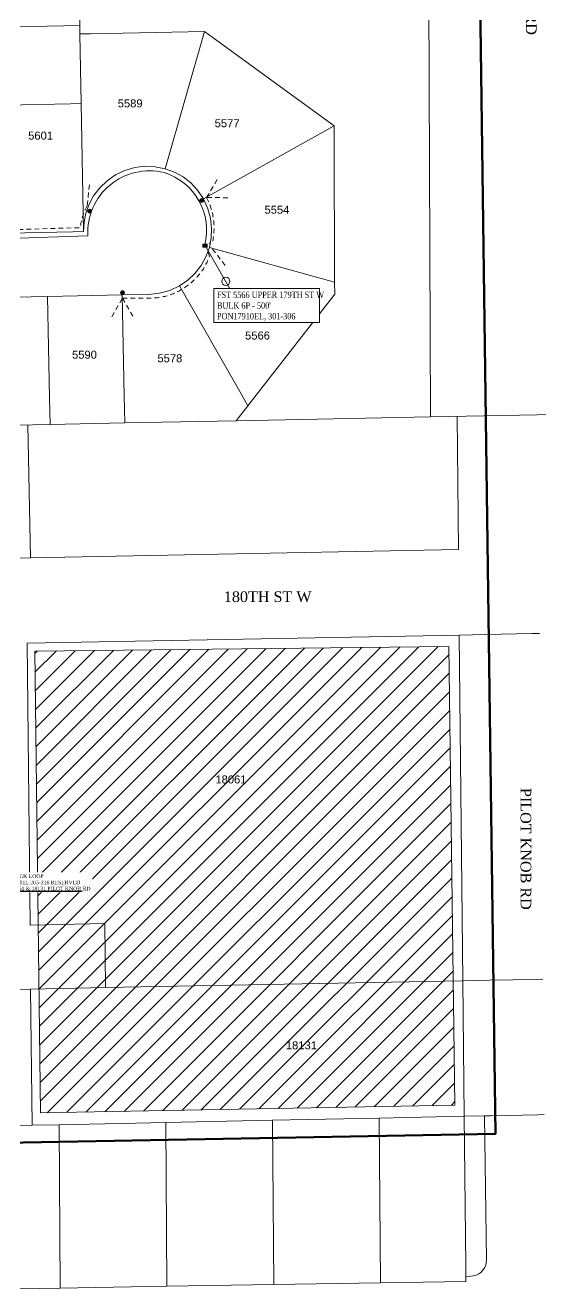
# Model space of a CAD drawing. Header units: feet. Extents: x 865220 to 2841409, y -2240498 to 948907.
# Drawn here: x 2838273 to 2838756, y 943913 to 945098 of the extents above; entities that cross this region are included whole.
import ezdxf
from ezdxf import colors
from ezdxf.entities.mleader import LeaderData, LeaderLine
from ezdxf.enums import TextEntityAlignment as Align
from ezdxf.lldxf.tags import DXFTag
from ezdxf.math import Vec2, Vec3

# ---------------------------------------------------------------- set-up
doc = ezdxf.new("R2010")
doc.units = ezdxf.units.FT
doc.header["$LTSCALE"] = 0.015
doc.header["$MEASUREMENT"] = 0
doc.linetypes.add('DASHED', pattern=[5, 3, -2])
for name, color, linetype in [('BURNSVILLE AREA', 7, 'F1'), ('Dakota County Addresses', 7, 'Continuous'), ('Dakota County Parcels', 7, 'Continuous'), ('DETAIL', 7, 'Continuous'), ('DROP BURIED', 7, 'DASHED'), ('NOTES', 7, 'Continuous'), ('PROP_TEL', 6, 'Continuous'), ('STREET NAME', 7, 'Continuous'), ('TAIL', 1, 'MST'), ('TELEPHONE STRUCT-PROP', 6, 'Continuous'), ('TERMINALS', 7, 'Continuous')]:
    doc.layers.add(name, color=color, linetype=linetype)
doc.layers.add('RUNNING LINE (UNDERGROUND)', color=10, linetype='Continuous', lineweight=40)
doc.styles.add('Dimensions 100', font='arial.ttf')
doc.styles.add('Line', font='txt.shx', dxfattribs={"height": 3})
doc.styles.add('SIMPLEX', font='times.ttf', dxfattribs={"width": 0.8})
doc.styles.get("Standard").update_dxf_attribs({"font": 'times.ttf'})
doc.styles.add('Utilities', font='arial.ttf', dxfattribs={"height": 2.5})
tags = doc.linetypes.add('F1', pattern='A,15,-5,["F1",Line,S=1.5,R=0,X=0,Y=-1.5],-12', length=32).pattern_tags.tags
tags[6] = DXFTag(74, 10)
tags = doc.linetypes.add('MST', pattern='A,5,-5,5,-5,["TAIL",Line,S=1.5,R=0,X=0,Y=-1.5],-20', length=40).pattern_tags.tags
tags[10] = DXFTag(74, 10)

# ---------------------------------------------------------------- blocks, each defined once
blk = doc.blocks.new('ACMAP_ANN_TEMPLATE_Dakota County Addresses')
at = {"layer": 'Dakota County Addresses', "style": 'Dimensions 100'}
blk.add_attdef('DakotaCountyAddress', text='', height=50, dxfattribs=at).set_placement((0, 0), align=Align.CENTER)
blk = doc.blocks.new('Proposed FlowerPot')
at = {"lineweight": 5, "ltscale": 100, "true_color": 0xffffff}
h = blk.add_hatch(color=7, dxfattribs=at)
h.dxf.hatch_style = 1
h.paths.add_polyline_path([(-0.06, 0, 0.414214), (0, -0.06, 0.414214), (0.06, 0, 0.414214), (0, 0.06, 0.414214)])
at = {"lineweight": 5, "ltscale": 100}
blk.add_circle((0, 0), 0.0604, dxfattribs=at)
at = {"layer": 'RUNNING LINE (UNDERGROUND)', "color": 6, "lineweight": 5, "const_width": 0.00907, "flags": 128}
blk.add_lwpolyline([(-0.06, 0, -0.414214), (0, 0.06, -0.414214), (0.06, 0, -0.414214), (0, -0.06, -0.414214), (-0.06, 0)], format="xyb", dxfattribs=at)
at = {"color": 18, "linetype": 'ByBlock', "lineweight": 5, "ltscale": 100, "true_color": 0x000000, "style": 'Dimensions 100'}
blk.add_text('F', height=0.0744, dxfattribs=at).set_placement((-0.029, -0.037))
blk = doc.blocks.new('NEW HH')
at = {"ltscale": 40, "true_color": 0xffffff}
h = blk.add_hatch(color=7, dxfattribs=at)
h.dxf.hatch_style = 1
h.paths.add_polyline_path([(-0.061, -0.031, 0.414214), (-0.046, -0.046), (0.046, -0.046, 0.414214), (0.061, -0.031), (0.061, 0.031, 0.414214), (0.046, 0.046), (-0.046, 0.046, 0.414214), (-0.061, 0.031)])
at = {"layer": 'RUNNING LINE (UNDERGROUND)', "color": 6, "lineweight": 0, "const_width": 0.005, "flags": 128}
blk.add_lwpolyline([(-0.061, 0.031), (-0.061, -0.031, 0.414214), (-0.046, -0.046), (0.046, -0.046, 0.414214), (0.061, -0.031), (0.061, 0.031, 0.414214), (0.046, 0.046), (-0.046, 0.046, 0.414214)], format="xyb", close=True, dxfattribs=at)
at = {"layer": 'TELEPHONE STRUCT-PROP', "color": 18, "true_color": 0x000000, "style": 'Utilities'}
blk.add_text('HH', height=0.05, dxfattribs=at).set_placement((0, 0), align=Align.MIDDLE_CENTER)
blk = doc.blocks.new('TERMINAL')
at = {"lineweight": 5, "ltscale": 0.5, "flags": 128}
blk.add_lwpolyline([(-0.1, -0.6), (-0.1, 44.8)], dxfattribs=at)
at = {"lineweight": 5, "ltscale": 0.5}
blk.add_circle((-0.1, 37.6), 3.83, dxfattribs=at)

msp = doc.modelspace()

# ---------------------------------------------------------------- hatches: boundary and pattern name
at = {"layer": 'NOTES', "lineweight": 5, "ltscale": 100, "transparency": 33554526}
h = msp.add_hatch(dxfattribs=at)
h.set_pattern_fill('ANSI31', color=5, scale=100)
h.paths.add_polyline_path([(2838282.2, 944511), (2838287.5, 944078.5), (2838675.7, 944085.7), (2838670.2, 944515.5)])

# ---------------------------------------------------------------- linework, layer by layer
at = {"layer": 'Dakota County Parcels', "lineweight": 5}
for p, q in [((2838649.7, 945541.2), (2838652.8, 944730.7)), ((2838324.3, 945097.2), (2838324.4, 945107.2)), ((2838324.3, 945097.2), (2838161.6, 945093.9)), ((2838324.3, 945089.4), (2838324.3, 945097.2)), ((2838334.3, 945089.6), (2838324.3, 945089.4)), ((2838324.3, 945089.4), (2838325.6, 945024.2)), ((2838441.3, 945091.7), (2838334.3, 945089.6)), ((2838441.3, 945091.7), (2838404.5, 944963.1)), ((2838553.7, 945009.8), (2838441.3, 945091.7)), ((2838315.6, 945024), (2838255.6, 945022.8)), ((2838325.6, 945024.2), (2838315.6, 945024)), ((2838325.6, 945024.2), (2838328, 944904.2)), ((2838562.6, 945003.3), (2838440.3, 944934.8)), ((2838562.6, 945003.3), (2838553.7, 945009.8)), ((2838562.6, 944991.9), (2838562.6, 945003.3)), ((2838563.1, 944856.9), (2838562.6, 944991.9)), ((2838440.3, 944934.8), (2838434.7, 944943.1)), ((2838444.5, 944925.6), (2838440.3, 944934.8)), ((2838258, 944902.8), (2838318, 944904)), ((2838318, 944904), (2838328, 944904.2)), ((2838563.1, 944856.9), (2838445.8, 944889.4)), ((2838475.6, 944752.2), (2838417.8, 944853.3)), ((2838481.9, 944741.1), (2838563.2, 944845.7)), ((2838563.2, 944845.7), (2838563.1, 944856.9)), ((2838224.2, 944842.2), (2838294.2, 944843.5)), ((2838294.2, 944843.5), (2838364.2, 944844.9)), ((2838294.2, 944843.5), (2838296.1, 944748.6)), ((2838364.2, 944844.9), (2838389.2, 944845.4)), ((2838364.2, 944844.9), (2838366.1, 944750)), ((2838481.9, 944741.1), (2838475.6, 944752.2)), ((2838296.1, 944748.6), (2838296.6, 944723.6)), ((2838366.1, 944750), (2838366.6, 944725)), ((2838471, 944727.1), (2838481.9, 944741.1)), ((2838652.8, 944730.7), (2838471, 944727.1)), ((2838752.8, 944732.7), (2838652.8, 944730.7)), ((2838677.8, 944731.2), (2838679.1, 944606.3)), ((2838296.6, 944723.6), (2838226.6, 944722.2)), ((2838275.8, 944723.2), (2838278.2, 944598.6)), ((2838366.6, 944725), (2838296.6, 944723.6)), ((2838471, 944727.1), (2838366.6, 944725)), ((2838278.2, 944598.6), (2838243.8, 944597.9)), ((2838679.1, 944606.3), (2838278.2, 944598.6)), ((2838275.1, 944518.5), (2838679.9, 944526.3)), ((2838704.9, 944526.8), (2838679.9, 944526.3)), ((2838683.2, 944202.4), (2838679.9, 944526.3)), ((2838275.1, 944518.5), (2838277.8, 944254.6)), ((2838277.8, 944254.6), (2838347.8, 944256)), ((2838347.8, 944256), (2838348.1, 944226)), ((2838348.1, 944226), (2838348.4, 944196)), ((2838205.9, 944193.3), (2838278.4, 944194.6)), ((2838348.4, 944196), (2838278.4, 944194.6)), ((2838278.4, 944194.6), (2838279.7, 944067)), ((2838348.4, 944196), (2838683.2, 944202.4)), ((2838708.2, 944202.9), (2838683.2, 944202.4)), ((2838684.5, 944075.4), (2838683.2, 944202.4)), ((2838703.6, 944075.8), (2838684.5, 944075.4)), ((2838709.5, 944075.9), (2838703.6, 944075.8)), ((2838703.6, 944075.8), (2838705.4, 943940.8)), ((2838279.7, 944067), (2838208.4, 944065.5)), ((2838279.7, 944067), (2838305, 944067.5)), ((2838305, 944067.5), (2838405, 944069.6)), ((2838306.1, 943914.5), (2838305, 944067.5)), ((2838405, 944069.6), (2838505, 944071.7)), ((2838406.1, 943916.2), (2838405, 944069.6)), ((2838505, 944071.7), (2838604.9, 944073.7)), ((2838506.1, 943917.8), (2838505, 944071.7)), ((2838604.9, 944073.7), (2838684.5, 944075.4)), ((2838606, 943919.4), (2838604.9, 944073.7)), ((2838685.9, 943935.4), (2838684.5, 944075.4)), ((2838686, 943925.4), (2838685.9, 943935.4)), ((2838686, 943925.4), (2838690.6, 943925.5)), ((2838686.1, 943920.7), (2838686, 943925.4)), ((2838206.1, 943912.9), (2838306.1, 943914.5)), ((2838306.1, 943914.5), (2838406.1, 943916.2)), ((2838406.1, 943916.2), (2838506.1, 943917.8)), ((2838506.1, 943917.8), (2838606, 943919.4)), ((2838606, 943919.4), (2838686.1, 943920.7))]:
    msp.add_line(p, q, dxfattribs=at)
for points in [[(2838404.5, 944963.1), (2838395.1, 944965), (2838385.4, 944965.4), (2838375.9, 944964.2), (2838366.7, 944961.5), (2838358, 944957.4), (2838350.1, 944951.9), (2838343.1, 944945.3), (2838337.3, 944937.6)], [(2838434.7, 944943.1), (2838428.4, 944949.8), (2838421.1, 944955.4), (2838413.1, 944959.9), (2838404.5, 944963.1)], [(2838337.3, 944937.6), (2838333.2, 944929.8), (2838330.2, 944921.6), (2838328.5, 944913), (2838328, 944904.2)], [(2838445.8, 944889.4), (2838447.6, 944898.4), (2838447.9, 944907.6), (2838446.9, 944916.8), (2838444.5, 944925.6)], [(2838417.8, 944853.3), (2838425.5, 944858.6), (2838432.3, 944865), (2838438.1, 944872.4), (2838442.6, 944880.6), (2838445.8, 944889.4)], [(2838389.2, 944845.4), (2838399.1, 944846.5), (2838408.7, 944849.1), (2838417.8, 944853.3)], [(2838852.8, 944733.2), (2838752.8, 944732.7)], [(2838754.9, 944527.7), (2838747.7, 944527.6), (2838704.9, 944526.8)], [(2838758.2, 944203.9), (2838752, 944203.7), (2838708.2, 944202.9)], [(2838759.5, 944077), (2838753.6, 944076.8), (2838709.5, 944075.9)], [(2838690.6, 943925.5), (2838693.2, 943925.8), (2838695.7, 943926.5), (2838698.1, 943927.7), (2838700.2, 943929.2), (2838702, 943931.1), (2838703.5, 943933.3), (2838704.6, 943935.7), (2838705.2, 943938.2), (2838705.4, 943940.8)]]:
    msp.add_lwpolyline(points, dxfattribs=at)
at = {"layer": 'DROP BURIED', "lineweight": 5, "ltscale": 100}
for points in [[(2838463.2, 944936), (2838443.2, 944936.1), (2838453.3, 944953.4)], [(2838333.5, 944948.2), (2838331.3, 944928.3)], [(2838460.7, 944872.6), (2838448.3, 944888.3)], [(2838354.4, 944824.5), (2838364.4, 944841.9), (2838374.4, 944824.5)]]:
    msp.add_lwpolyline(points, dxfattribs=at)
at = {"layer": 'DROP BURIED', "lineweight": 5, "ltscale": 100, "flags": 128}
for points in [[(2838443.2, 944936.1, -0.170719), (2838449, 944895.4), (2838445.5, 944893.1)], [(2838331.3, 944928.3, 0.101608), (2838324.9, 944907.9), (2838263.3, 944906.1), (2838260.9, 944903.5)], [(2838364.4, 944841.9), (2838387.4, 944841.9, 0.326352), (2838446, 944881.3), (2838444.1, 944886.5)]]:
    msp.add_lwpolyline(points, format="xyb", dxfattribs=at)
at = {"layer": 'NOTES', "color": 5, "lineweight": 5, "ltscale": 100, "flags": 128}
msp.add_lwpolyline([(2838282.2, 944511), (2838287.5, 944078.5), (2838675.7, 944085.7), (2838670.2, 944515.5)], close=True, dxfattribs=at)
at = {"layer": 'TAIL', "lineweight": 5, "ltscale": 50, "flags": 128}
msp.add_lwpolyline([(2838116.5, 944896.9), (2838172.1, 944896.2), (2838258, 944897.9), (2838332, 944900.3, -0.504653), (2838403.3, 944959.5, -0.401514), (2838441.4, 944891.5)], format="xyb", dxfattribs=at)

# ---------------------------------------------------------------- block references
at = {"lineweight": 5, "xscale": 40, "yscale": 40, "zscale": 40}
msp.add_blockref('NEW HH', (2838441.8, 944891.1), dxfattribs=at)
at = {"layer": 'Dakota County Addresses', "lineweight": 5, "xscale": 0.15, "yscale": 0.15, "zscale": 0.15}
for p, values in [((2838371.6, 945020.6), {'DakotaCountyAddress': '5589'}), ((2838462.4, 945002), {'DakotaCountyAddress': '5577'}), ((2838287.7, 944990.4), {'DakotaCountyAddress': '5601'}), ((2838509.1, 944921), {'DakotaCountyAddress': '5554'}), ((2838490.9, 944803.1), {'DakotaCountyAddress': '5566'}), ((2838328.8, 944785.2), {'DakotaCountyAddress': '5590'}), ((2838408.8, 944781.8), {'DakotaCountyAddress': '5578'}), ((2838466, 944387.2), {'DakotaCountyAddress': '18061'}), ((2838532, 944138.1), {'DakotaCountyAddress': '18131'})]:
    msp.add_blockref('ACMAP_ANN_TEMPLATE_Dakota County Addresses', p, dxfattribs=at).add_auto_attribs(values)
at = {"layer": 'PROP_TEL', "lineweight": 5, "xscale": 30, "yscale": 30, "zscale": 30}
for p in [(2838438.5, 944933.4), (2838333.6, 944923.4), (2838364.4, 944847.1)]:
    msp.add_blockref('Proposed FlowerPot', p, dxfattribs=at)
at = {"layer": 'TERMINALS', "lineweight": 5, "ltscale": 0.5, "rotation": 210}
msp.add_blockref('TERMINAL', (2838442.3, 944890.1), dxfattribs=at)

# ---------------------------------------------------------------- texts
at = {"layer": 'STREET NAME', "lineweight": 5, "ltscale": 40, "char_height": 10, "attachment_point": 1, "rotation": 270}
for insert in [(2838752.4, 945202.6), (2838747.3, 944383)]:
    msp.add_mtext('PILOT KNOB RD', dxfattribs=dict(at, insert=insert))
at = {"layer": 'STREET NAME', "lineweight": 5, "ltscale": 40, "insert": (2838459.3, 944567.2), "char_height": 10, "attachment_point": 1}
msp.add_mtext('180TH ST W', dxfattribs=at)

# ---------------------------------------------------------------- next in the draw order: texts
at = {"layer": 'TERMINALS', "lineweight": 5, "ltscale": 0.5, "insert": (2838452.9, 944848), "char_height": 6, "width": 93.124, "attachment_point": 1, "style": 'SIMPLEX', "bg_fill": 19, "box_fill_scale": 1.5, "bg_fill_color": 256, "bg_fill_transparency": 0}
msp.add_mtext("FST 5566 UPPER 179TH ST W\\PBULK 6P - 500'\\PPON17910EL, 301-306", dxfattribs=at)

# ---------------------------------------------------------------- next in the draw order: leaders
at = {"layer": 'DETAIL', "lineweight": 5, "ltscale": 5}
ml = msp.add_multileader_mtext('Standard', dxfattribs=at)
ml.set_content("100' SLACK LOOP\\P{\\W0.8;PON17910EL} 205-216 RESERVED\\PFOR 18061 & 18131 PILOT KNOB RD", color=256)
ml.set_leader_properties()
ml.build(insert=Vec2(0, 0))
ml.multileader.update_dxf_attribs({"text_left_attachment_type": 5, "text_right_attachment_type": 5, "dogleg_length": 3})
ctx = ml.context
ctx.base_point, ctx.char_height, ctx.landing_gap_size, ctx.plane_origin = Vec3(2838245.9, 944286.2), 3.5, 1.5, Vec3(2838255.4, 944298.4)
ctx.left_attachment, ctx.right_attachment = 5, 5
notes = []
notes.append((ctx, [(1, (1, 1, 0), (2838242.9, 944286.2), (1, 0), 3, [(0, [(2838221.6, 944251.2)], 0, [])])]))
ctx.mtext.insert, ctx.mtext.flow_direction = Vec3(2838247.4, 944302.1), 5
ctx.mtext.has_bg_fill, ctx.mtext.bg_color, ctx.mtext.bg_scale_factor, ctx.mtext.bg_transparency, ctx.mtext.use_window_bg_color = 1, -1027028792, 1.5, 0, 1
for ctx, leaders in notes:
    for number, flags, end, landing, length, lines in leaders:
        leader = LeaderData()
        leader.index, (leader.has_last_leader_line, leader.has_dogleg_vector, leader.attachment_direction) = number, flags
        leader.last_leader_point, leader.dogleg_vector, leader.dogleg_length = Vec3(end), Vec3(landing), length
        for number, points, colour, breaks in lines:
            line = LeaderLine()
            line.index, line.vertices, line.color, line.breaks = number, Vec3.list(points), colors.encode_raw_color(colour), breaks
            leader.lines.append(line)
        ctx.leaders.append(leader)

# ---------------------------------------------------------------- next in the draw order: linework, layer by layer
at = {"layer": 'BURNSVILLE AREA', "color": 1, "linetype": 'ByBlock', "lineweight": 100, "flags": 128}
msp.add_lwpolyline([(2833489.8, 944635), (2836105.4, 944663.4), (2836110.6, 944011.3), (2838713.9, 944059), (2838686.8, 946044.1), (2834108.3, 945983.1), (2833653.6, 946609.6), (2833468.1, 946594.3)], close=True, dxfattribs=at)

doc.saveas('drawing.dxf')
